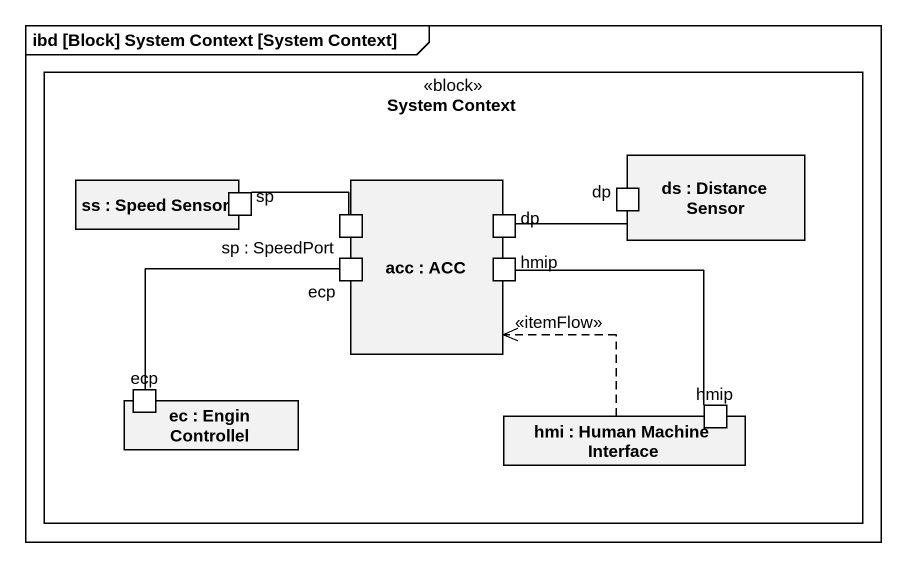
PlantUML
@startuml
mainframe ibd [Block] System Context [System Context]
rectangle "System Context" as System_Context <<block>> {
  rectangle "ss : Speed Sensor" as ss {
    port sp
  }
  rectangle "acc : ACC" as acc {
    port "sp : SpeedPort" as sp_2 <<ProxyPort>>
    port dp <<ProxyPort>>
    port ecp <<ProxyPort>>
    port hmip <<ProxyPort>>
  }
  rectangle "ds : Distance Sensor" as ds {
    port "dp" as dp_2
  }
  rectangle "ec : Engin Controllel" as ec {
    port "ecp" as ecp_2
  }
  rectangle "hmi : Human Machine Interface" as hmi {
    port "hmip" as hmip_2
  }
}
sp -right- sp_2
dp_2 -left- dp
ecp_2 -up- ecp
hmi .up.> acc : <<itemFlow>>
hmip_2 -up- hmip
@enduml
